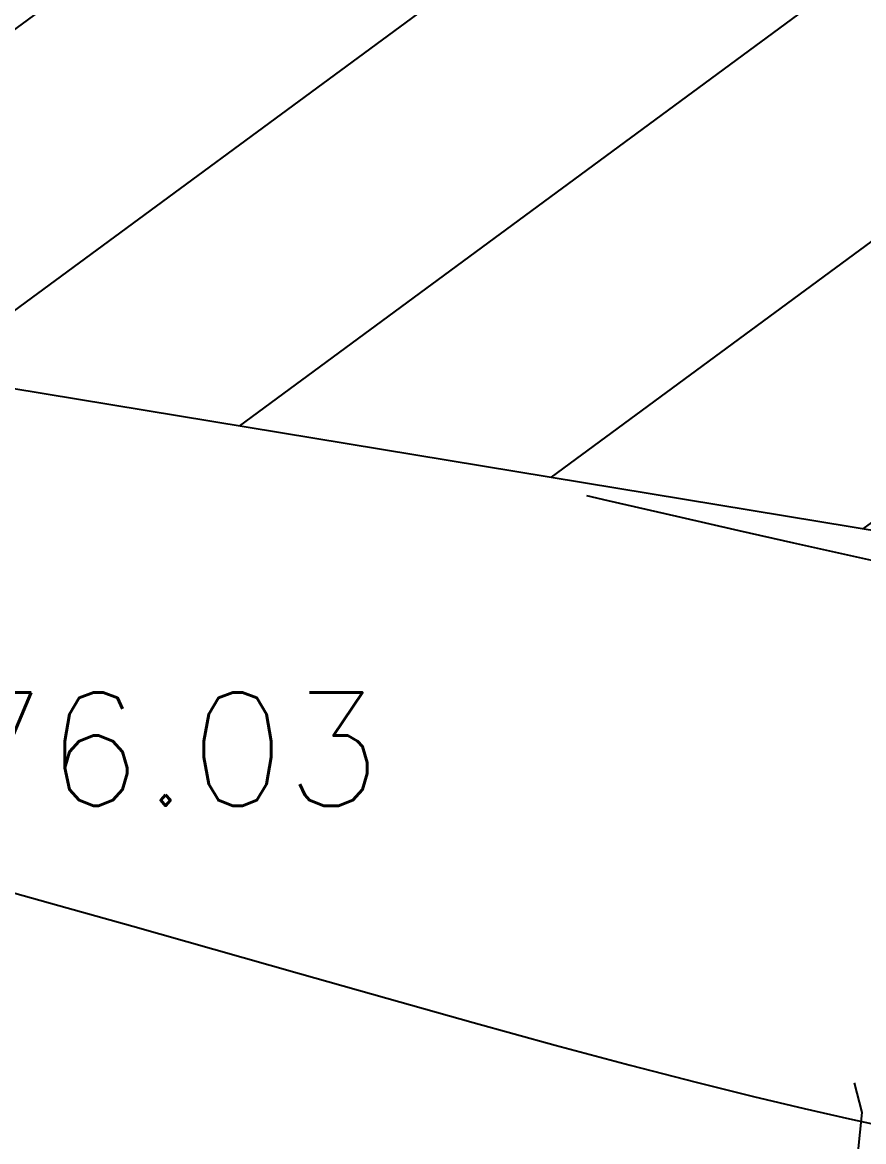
# Model space of a CAD drawing. Header units: millimetres. Extents: x 524954 to 526204, y 9523489 to 9524010.
# Drawn here: x 525815.69 to 525823.12, y 9523689.06 to 9523698.95 of the extents above; entities that cross this region are included whole.
import ezdxf

# ---------------------------------------------------------------- set-up
doc = ezdxf.new("R2010")
doc.units = ezdxf.units.MM
doc.header["$PDMODE"] = 32
doc.header["$PDSIZE"] = 0.5
doc.linetypes.add('ACAD_ISO12W100', pattern=[21, 12, -3, 0, -3, 0, -3])
for name, color, linetype in [('Arbre', 34, 'ACAD_ISO12W100'), ('Bati', 6, 'Continuous'), ('Bati_H', 1, 'Continuous'), ('CN_01_00', 3, 'Continuous'), ('CN_02_00', 4, 'Continuous'), ('TopoAlt', 3, 'Continuous'), ('TOPOJIS', 7, 'Continuous')]:
    doc.layers.add(name, color=color, linetype=linetype)
doc.styles.add('Simplex 1.0', font='Simplex.shx', dxfattribs={"width": 0.99, "height": 1})

# ---------------------------------------------------------------- blocks, each defined once
blk = doc.blocks.new('TCPOINT M')
at = {"color": 0}
blk.add_point((0, 0), dxfattribs=at)
at = {"layer": 'TopoAlt', "style": 'Simplex 1.0', "width": 0.99}
blk.add_attdef('ALT', (0.15, 0.15), '', height=1, dxfattribs=at)
blk = doc.blocks.new('v088')
at = {"linetype": 'Continuous'}
for p, q in [((-1.7492, 10.4915), (-1.8168, 10.7513)), ((-1.8059, 9.9306), (-1.7492, 10.4915))]:
    blk.add_line(p, q, dxfattribs=at)

msp = doc.modelspace()

# ---------------------------------------------------------------- hatches: boundary and pattern name
at = {"layer": 'Bati_H'}
h = msp.add_hatch(dxfattribs=at)
h.set_pattern_fill('_U', color=256, scale=2, angle=216.36065, style=0, pattern_type=0)
h.set_pattern_definition([(216.360646028, (0, 0), (1.18573180046, -1.610602402), [])])
h.paths.add_polyline_path([(525825.0386, 9523699.3981), (525805.188, 9523702.5348), (525804.5561, 9523697.5339), (525824.2185, 9523694.2923)])

# ---------------------------------------------------------------- linework, layer by layer
at = {"layer": 'Bati', "flags": 128}
msp.add_lwpolyline([(525825.0386, 9523699.3981), (525805.188, 9523702.5348), (525804.5561, 9523697.5339), (525804.5561, 9523697.5339), (525824.2185, 9523694.2923)], close=True, dxfattribs=at)
at = {"layer": 'CN_01_00', "elevation": 277, "flags": 128}
msp.add_lwpolyline([(525820.6734, 9523694.7671), (525820.8624, 9523694.7235), (525821.4688, 9523694.5838), (525822.022, 9523694.4571), (525822.5041, 9523694.3476), (525822.9021, 9523694.2587), (525823.2219, 9523694.1885)], dxfattribs=at)
at = {"layer": 'CN_02_00', "elevation": 276, "flags": 128}
msp.add_lwpolyline([(525815.4493, 9523691.2987), (525816.0104, 9523691.1432), (525816.6625, 9523690.9597), (525817.3802, 9523690.7564), (525818.138, 9523690.5415), (525818.9105, 9523690.3234), (525819.6721, 9523690.1102), (525820.3973, 9523689.9104), (525821.0608, 9523689.7322), (525821.6434, 9523689.5815), (525822.1519, 9523689.4558), (525822.5996, 9523689.35), (525822.9997, 9523689.2593), (525823.3654, 9523689.1787), (525823.71, 9523689.1033), (525824.0466, 9523689.0281)], dxfattribs=at)

# ---------------------------------------------------------------- block references
at = {"layer": 'Arbre'}
msp.add_blockref('v088', (525824.8595, 9523678.8241), dxfattribs=at)
at = {"layer": 'TOPOJIS'}
ref = msp.add_blockref('TCPOINT M', (525814.1454, 9523691.9754, 276.03), dxfattribs=at)
ref.add_attrib('ALT', '276.03', (525814.1954, 9523692.0254, 276.03), dxfattribs={"layer": 'TopoAlt', "height": 1, "style": 'Simplex 1.0', "width": 0.99})

doc.saveas('drawing.dxf')
